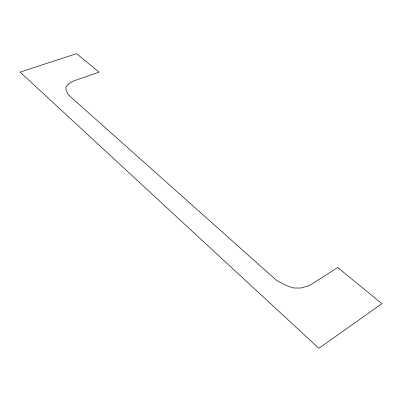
<?xml version="1.0" encoding="UTF-8"?>
<svg xmlns="http://www.w3.org/2000/svg" width="402" height="402" viewBox="0 0 402 402"><rect width="100%" height="100%" fill="white"/><g stroke="black" fill="none" stroke-linecap="round" stroke-linejoin="round"><path stroke-width="0.6" d="M68.159 84.189L65.928 87.048L66.079 90.204L68.154 94.636L276.656 280.48L286.224 285.566L293.566 288.013L300.957 288.003L309.274 285.671L337.725 267.526L381.9 303.701L318.871 348.318L20.1 72.094L76.561 53.682L99.088 72.129L72.868 81.249L68.159 84.189"/></g></svg>
